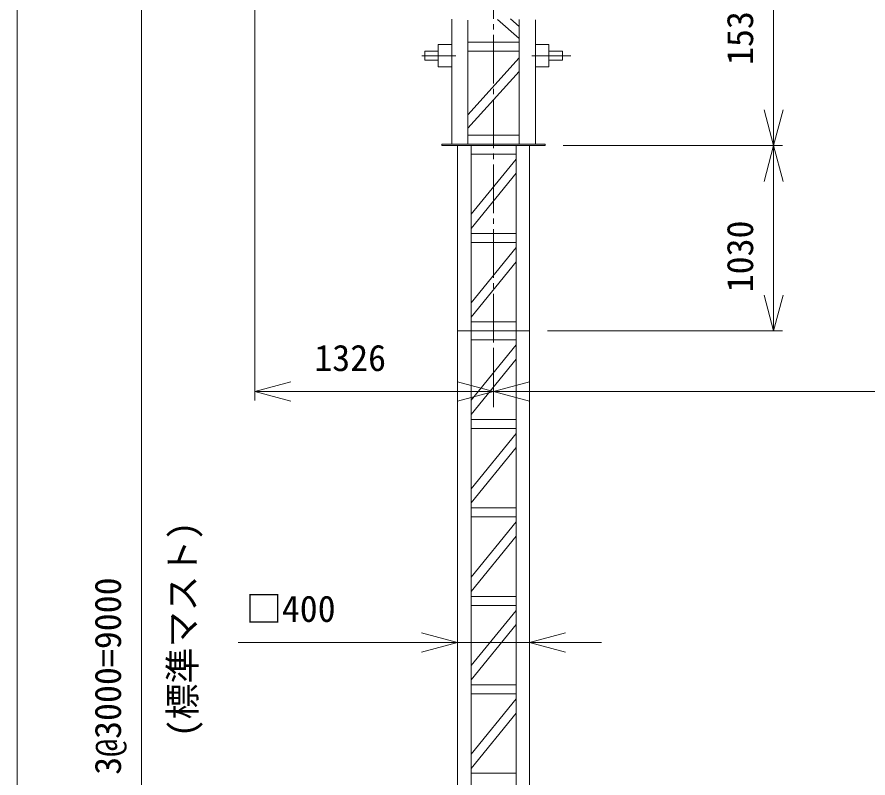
# Model space of a CAD drawing. Units: millimetres, scale not verified. Extents: x -8789 to 8797, y -12359 to 13582.
# Drawn here: x -8415 to -3686, y 268 to 4498 of the extents above; entities that cross this region are included whole.
import ezdxf
from ezdxf.enums import TextEntityAlignment as Align

# ---------------------------------------------------------------- set-up
doc = ezdxf.new("R2010")
doc.units = ezdxf.units.MM
doc.header["$LTSCALE"] = 30
doc.linetypes.add('CHAIN2', pattern=[12, 9, -1, 1, -1])
for name, color, linetype, lineweight in [('0-2_12 常用一点鎖線', 3, 'CHAIN2', 18), ('0-4_05 寸法', 7, 'Continuous', 18), ('0-6_10 常用外形線', 3, 'Continuous', 18)]:
    doc.layers.add(name, color=color, linetype=linetype, lineweight=lineweight)
doc.styles.add('ＭＳ ゴシック', font='')
doc.styles.get('ＭＳ ゴシック').set_extended_font_data('MS Gothic')

msp = doc.modelspace()

# ---------------------------------------------------------------- linework, layer by layer
at = {"layer": '0-2_12 常用一点鎖線'}
for p, q in [((-5766.66, 2328.38), (-5766.66, 6488.62)), ((-6164.78, 4282.66), (-5975.97, 4282.66)), ((-5553.75, 4282.66), (-5337.42, 4282.66))]:
    msp.add_line(p, q, dxfattribs=at)
at = {"layer": '0-4_05 寸法'}
for p, q in [((-8414.83, -6047.34), (-8414.83, 5552.66)), ((-7722.9, 5552.66), (-7722.9, -3047.34)), ((-7092.66, 5502.66), (-7092.66, 2365.9)), ((-4210.28, 3982.66), (-4210.28, 5112.66)), ((-4210.28, 3782.66), (-4210.28, 3982.66)), ((-5379.16, 3782.66), (-4160.28, 3782.66)), ((-5379.16, 3782.66), (-4160.28, 3782.66)), ((-4210.28, 3782.66), (-4210.28, 3582.66)), ((-4210.28, 3582.66), (-4210.28, 2952.66)), ((-4210.28, 2752.66), (-4210.28, 2952.66)), ((-5466.66, 2752.66), (-4160.28, 2752.66)), ((-5766.66, 2652.66), (-5766.66, 2365.9)), ((-5766.66, 2652.66), (-5766.66, 2365.9)), ((-7092.66, 2415.9), (-6892.66, 2415.9)), ((-5966.66, 2415.9), (-6892.66, 2415.9)), ((-5766.66, 2415.9), (-5966.66, 2415.9)), ((-5766.66, 2415.9), (-5566.66, 2415.9)), ((-5566.66, 2415.9), (1033.34, 2415.9)), ((-5966.66, 1152.66), (-5966.66, 971.79)), ((-5566.66, 1152.66), (-5566.66, 971.79)), ((-6166.66, 1021.79), (-7186.66, 1021.79)), ((-5966.66, 1021.79), (-6166.66, 1021.79)), ((-5566.66, 1021.79), (-5966.66, 1021.79)), ((-5566.66, 1021.79), (-5366.66, 1021.79)), ((-5366.66, 1021.79), (-5166.66, 1021.79))]:
    msp.add_line(p, q, dxfattribs=at)
for points in [[(-4156.69, 3982.66), (-4210.28, 3782.66), (-4263.87, 3982.66)], [(-4263.87, 3582.66), (-4210.28, 3782.66), (-4156.69, 3582.66)], [(-4156.69, 2952.66), (-4210.28, 2752.66), (-4263.87, 2952.66)], [(-6892.66, 2362.31), (-7092.66, 2415.9), (-6892.66, 2469.49)], [(-5966.66, 2469.49), (-5766.66, 2415.9), (-5966.66, 2362.31)], [(-5566.66, 2362.31), (-5766.66, 2415.9), (-5566.66, 2469.49)], [(-6166.66, 1075.38), (-5966.66, 1021.79), (-6166.66, 968.2)], [(-5366.66, 968.2), (-5566.66, 1021.79), (-5366.66, 1075.38)]]:
    msp.add_lwpolyline(points, dxfattribs=at)
at = {"layer": '0-6_10 常用外形線'}
for p, q in [((-5999.16, 4485.8), (-5999.16, 3791.66)), ((-5909.16, 3791.66), (-5909.16, 4480.42)), ((-5624.16, 4378.29), (-5745.16, 4484.32)), ((-5673.03, 4487.6), (-5624.16, 4444.77)), ((-5624.16, 4483.11), (-5624.16, 3791.66)), ((-5534.16, 3791.66), (-5534.16, 4482.22)), ((-5909.16, 4357.66), (-5624.16, 4357.66)), ((-5624.16, 4307.66), (-5909.16, 4307.66)), ((-5909.16, 3953.88), (-5624.16, 4270.13)), ((-5624.16, 4195.44), (-5909.16, 3879.19)), ((-5909.16, 3841.66), (-5624.16, 3841.66)), ((-5966.66, 2752.66), (-5966.66, 3782.66)), ((-5891.66, 3782.66), (-5891.66, 2752.66)), ((-5891.66, 3735.99), (-5641.66, 3735.99)), ((-5641.66, 2752.66), (-5641.66, 3782.66)), ((-5566.66, 3782.66), (-5566.66, 2752.66)), ((-5891.66, 3401.13), (-5641.66, 3708.42)), ((-5641.66, 3629.19), (-5891.66, 3321.9)), ((-5641.66, 3294.33), (-5891.66, 3294.33)), ((-5891.66, 3244.33), (-5641.66, 3244.33)), ((-5891.66, 2909.46), (-5641.66, 3216.75)), ((-5641.66, 3137.52), (-5891.66, 2830.23)), ((-5641.66, 2802.66), (-5891.66, 2802.66)), ((-5966.66, 2752.66), (-5566.66, 2752.66)), ((-5966.66, 2752.66), (-5566.66, 2752.66)), ((-5966.66, 2752.66), (-5966.66, -247.34)), ((-5891.66, -247.34), (-5891.66, 2752.66)), ((-5641.66, 2752.66), (-5641.66, -247.34)), ((-5566.66, -247.34), (-5566.66, 2752.66)), ((-5891.66, 2702.66), (-5641.66, 2702.66)), ((-5891.66, 2367.79), (-5641.66, 2675.09)), ((-5641.66, 2595.86), (-5891.66, 2288.57)), ((-5891.66, 2260.99), (-5641.66, 2260.99)), ((-5641.66, 2210.99), (-5891.66, 2210.99)), ((-5891.66, 1876.13), (-5641.66, 2183.42)), ((-5641.66, 2104.19), (-5891.66, 1796.9)), ((-5891.66, 1769.33), (-5641.66, 1769.33)), ((-5641.66, 1719.33), (-5891.66, 1719.33)), ((-5891.66, 1384.46), (-5641.66, 1691.75)), ((-5641.66, 1612.52), (-5891.66, 1305.23)), ((-5891.66, 1277.66), (-5641.66, 1277.66)), ((-5641.66, 1227.66), (-5891.66, 1227.66)), ((-5891.66, 892.79), (-5641.66, 1200.09)), ((-5641.66, 1120.86), (-5891.66, 813.57)), ((-5891.66, 785.99), (-5641.66, 785.99)), ((-5641.66, 735.99), (-5891.66, 735.99)), ((-5891.66, 401.13), (-5641.66, 708.42)), ((-5641.66, 629.19), (-5891.66, 321.9)), ((-5891.66, 294.33), (-5641.66, 294.33))]:
    msp.add_line(p, q, dxfattribs=at)
for points in [[(-6074.16, 4307.66), (-6149.16, 4307.66), (-6149.16, 4257.66), (-6074.16, 4257.66)], [(-5999.16, 4345.16), (-6074.16, 4345.16), (-6074.16, 4220.16), (-5999.16, 4220.16)], [(-5534.16, 4345.16), (-5459.16, 4345.16), (-5459.16, 4220.16), (-5534.16, 4220.16)], [(-5459.16, 4307.66), (-5384.16, 4307.66), (-5384.16, 4257.66), (-5459.16, 4257.66)]]:
    msp.add_lwpolyline(points, dxfattribs=at)
msp.add_lwpolyline([(-6054.16, 3782.66), (-5479.16, 3782.66), (-5479.16, 3791.66), (-6054.16, 3791.66)], close=True, dxfattribs=at)

# ---------------------------------------------------------------- texts
at = {"layer": '0-4_05 寸法', "style": 'ＭＳ ゴシック'}
for s, p in [('1530', (-4280.28, 4230.99)), ('1030', (-4280.28, 2967.66)), ('(標準マスト)', (-7378.08, 494.15)), ('3@3000=9000', (-7792.9, 285.99))]:
    msp.add_text(s, height=146.6, rotation=90, dxfattribs=at).set_placement(p, align=Align.BOTTOM_LEFT)
for s, p in [('1326', (-6763, 2485.9)), ('□400', (-7143.33, 1091.79))]:
    msp.add_text(s, height=146.6, dxfattribs=at).set_placement(p, align=Align.BOTTOM_LEFT)

doc.saveas('drawing.dxf')
